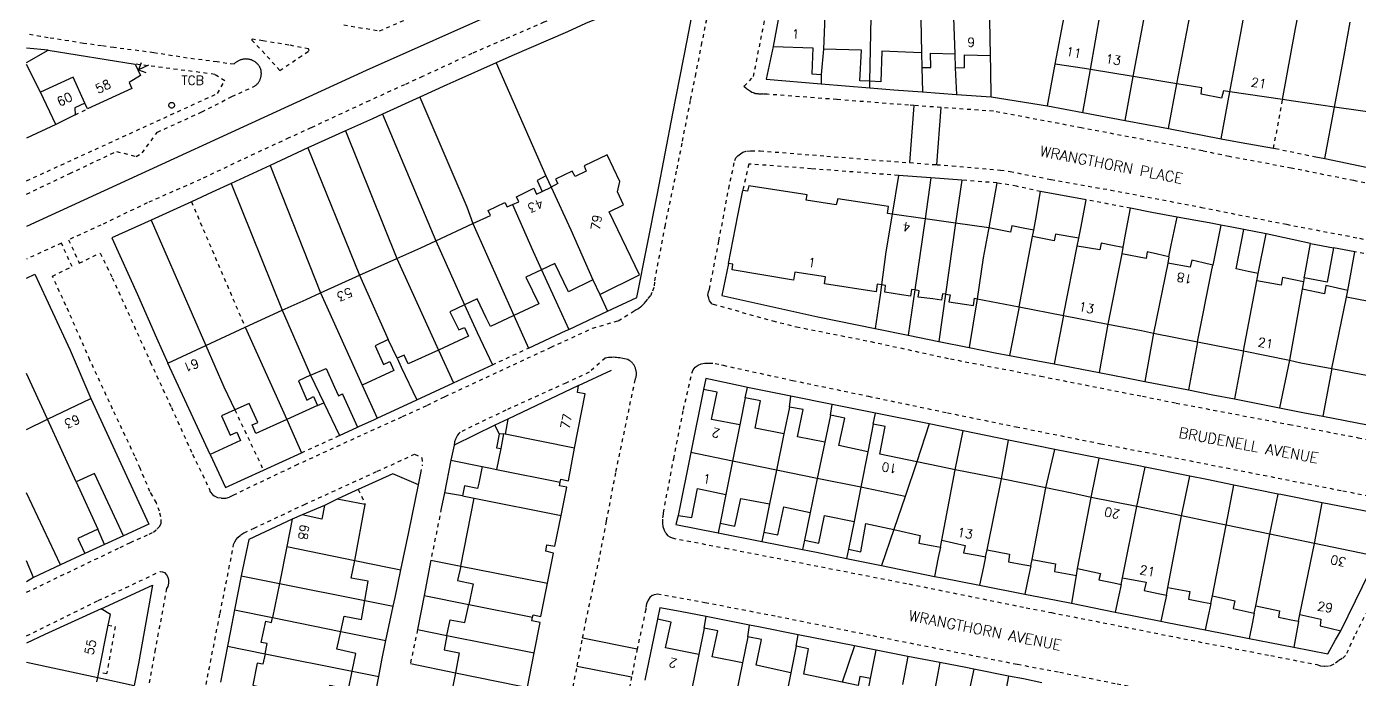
# Model space of a CAD drawing. Extents: x 428500 to 429165, y 435000 to 435500.
# Drawn here: x 428500 to 428676.7, y 435152.4 to 435239 of the extents above; entities that cross this region are included whole.
import ezdxf

# ---------------------------------------------------------------- set-up
doc = ezdxf.new("R2010")
doc.units = 0
doc.linetypes.add('DASHEDLINE', pattern=[1, 0.5, -0.5])
doc.layers.get('0').update_dxf_attribs({"color": 222})
for name, color, linetype in [('os_Block', 7, 'Continuous'), ('OS_LINE - Boundary', 8, 'Continuous'), ('OS_LINE - Building Division', 8, 'Continuous'), ('OS_LINE - Building Outline', 7, 'Continuous'), ('OS_LINE - Builiding Overhead', 7, 'DASHEDLINE'), ('OS_LINE - Default', 8, 'Continuous'), ('OS_LINE - Edge', 8, 'DASHEDLINE'), ('OS_LINE - Property Closing', 8, 'DASHEDLINE'), ('OS_LINE - Road Or Track', 8, 'DASHEDLINE'), ('OS_LINE - Traffic Calming', 8, 'Continuous'), ('OS_PT - Structure', 8, 'Continuous'), ('OS_SYMB - Benchmark', 8, 'Continuous'), ('OS_TEXT - Building or Structure', 4, 'Continuous'), ('OS_TEXT - Road', 4, 'Continuous')]:
    doc.layers.add(name, color=color, linetype=linetype)
doc.styles.add('AutoTextStyle-2', font='')
doc.styles.get('AutoTextStyle-2').set_extended_font_data('romans-shx')

# ---------------------------------------------------------------- blocks, each defined once
blk = doc.blocks.new('benchMarkSymbol_#000000')
for points in [[(0.707, 0.707), (0, 0), (0.707, -0.707)], [(1.42, 0), (0, 0)]]:
    blk.add_lwpolyline(points)
blk = doc.blocks.new('structurePointSymbol_#000000')
blk.add_lwpolyline([(0.375, 0), (0.368, -0.073), (0.346, -0.144), (0.312, -0.208), (0.265, -0.265), (0.208, -0.312), (0.144, -0.346), (0.073, -0.368), (0, -0.375), (-0.073, -0.368), (-0.144, -0.346), (-0.208, -0.312), (-0.265, -0.265), (-0.312, -0.208), (-0.346, -0.144), (-0.368, -0.073), (-0.375, 0), (-0.368, 0.073), (-0.346, 0.144), (-0.312, 0.208), (-0.265, 0.265), (-0.208, 0.312), (-0.144, 0.346), (-0.073, 0.368), (0, 0.375), (0.073, 0.368), (0.144, 0.346), (0.208, 0.312), (0.265, 0.265), (0.312, 0.208), (0.346, 0.144), (0.368, 0.073), (0.375, 0)])
blk = doc.blocks.new('se2835se')
at = {"layer": 'OS_LINE - Boundary'}
blk.add_lwpolyline([(428817.05, 435500), (428817.06, 435493.41), (428792.31, 435490.97), (428654.48, 435476.8), (428594.89, 435469.94), (428593.69, 435465.3), (428587.41, 435418.15), (428586.37, 435418.21), (428584.49, 435418.44), (428583.82, 435414.75), (428579.81, 435388.66), (428579.8, 435388.24), (428566.92, 435304.02), (428570.7, 435303.27), (428567.3, 435276.35), (428564.73, 435258.18), (428563.08, 435241.26), (428545.04, 435233.22), (428500, 435212.52)], dxfattribs=at)
at = {"layer": 'OS_LINE - Building Division'}
for points in [[(428622.75, 435244.6), (428622.9, 435240.2), (428623.08, 435235.4)], [(428627.82, 435235.2), (428627.65, 435244.55)], [(428636.41, 435234.05), (428637.6, 435240.3), (428638.42, 435244.8)], [(428641.06, 435233.33), (428642.4, 435240.95), (428642.95, 435244.16)], [(428646.75, 435232.39), (428648.3, 435240.65), (428648.79, 435243.34)], [(428652.54, 435231.44), (428654.3, 435240.65), (428654.66, 435242.51)], [(428659.56, 435230.37), (428661.05, 435238.4), (428661.64, 435241.54)], [(428666.54, 435229.36), (428668.25, 435238.75), (428668.6, 435240.57)], [(428605.85, 435240.45), (428605.65, 435236.05)], [(428611.82, 435231.78), (428611.99, 435240.23)], [(428618.57, 435240), (428618.66, 435235.55)], [(428673.42, 435228.36), (428674.7, 435235.2), (428675.53, 435239.6)], [(428501.85, 435230.33), (428500, 435234.01)], [(428507.7, 435228.87), (428506.15, 435232.3), (428501.85, 435230.33)], [(428503.88, 435226.04), (428501.85, 435230.33)], [(428569.54, 435217.75), (428572.15, 435212.05), (428575.09, 435205.43)], [(428564.41, 435215.42), (428567.15, 435209.2), (428568.27, 435206.77)], [(428614.76, 435214.16), (428613.95, 435209.15), (428613.38, 435204.77)], [(428559.17, 435212.9), (428564.61, 435200.69)], [(428619.13, 435213.54), (428617.78, 435204.09)], [(428623.19, 435212.95), (428621.85, 435203.54)], [(428627.58, 435212.33), (428627.5, 435211.9), (428626.85, 435208.35), (428626.05, 435202.92)], [(428554.26, 435210.63), (428558.08, 435202.12)], [(428631.6, 435201.85), (428633.4, 435211.19)], [(428637.5, 435200.7), (428639.32, 435209.9)], [(428645.21, 435208.89), (428643.38, 435199.54)], [(428549.11, 435208.28), (428554.61, 435196.13)], [(428651.31, 435207.65), (428649.43, 435198.38)], [(428655.28, 435197.2), (428657.138, 435206.56), (428657.304, 435207.396)], [(428544.15, 435206.05), (428547.96, 435197.53)], [(428661.35, 435196.03), (428663.13, 435205.31)], [(428538.95, 435203.71), (428544.49, 435191.46)], [(428669.16, 435204.2), (428667.48, 435194.8)], [(428673.09, 435193.66), (428675.02, 435203.15)], [(428533.9, 435201.4), (428537.66, 435192.78)], [(428528.98, 435199.14), (428534.5, 435186.91)], [(428523.76, 435196.73), (428526.15, 435191.25), (428527.6, 435188.19)], [(428506.56, 435178.63), (428502.78, 435186.94)], [(428594.57, 435186.2), (428593.61, 435181.4)], [(428572.67, 435183.1), (428563.46, 435184.96)], [(428600.42, 435185), (428599.44, 435180.21)], [(428593.61, 435181.4), (428588.07, 435182.54)], [(428605.85, 435183.89), (428604.85, 435179.1)], [(428611.53, 435182.64), (428610.61, 435177.92)], [(428593.61, 435181.4), (428592.71, 435176.95)], [(428599.44, 435180.21), (428593.61, 435181.4)], [(428618.03, 435181.31), (428616.5, 435176.71)], [(428562.3, 435180.3), (428570.77, 435178.62)], [(428599.44, 435180.21), (428598.52, 435175.71)], [(428604.85, 435179.1), (428599.44, 435180.21)], [(428604.85, 435179.1), (428603.92, 435174.6)], [(428610.61, 435177.92), (428604.85, 435179.1)], [(428621.34, 435170.89), (428623.15, 435180.25)], [(428627.36, 435169.62), (428629.28, 435179.03)], [(428504.48, 435167.63), (428500, 435177.2)], [(428610.61, 435177.92), (428609.72, 435173.4)], [(428616.5, 435176.71), (428610.61, 435177.92)], [(428633.33, 435168.35), (428635.15, 435177.85)], [(428559.35, 435176.5), (428570.89, 435174.2)], [(428616.5, 435176.71), (428614.99, 435172.31)], [(428639.37, 435167.15), (428641.15, 435176.58)], [(428645.31, 435165.91), (428647.2, 435175.36)], [(428651.33, 435164.64), (428653.16, 435174.13)], [(428657.24, 435163.51), (428659.07, 435172.9)], [(428662.98, 435162.19), (428664.87, 435171.7)], [(428534.48, 435170.06), (428543.5, 435168.23)], [(428668.85, 435161.05), (428670.8, 435170.47)], [(428557.56, 435167.47), (428569.06, 435165.2)], [(428533.52, 435165.18), (428544.85, 435162.9)], [(428558.62, 435162.37), (428567.09, 435160.68)], [(428532.62, 435160.64), (428541.66, 435158.81)], [(428555.73, 435158.26), (428567.3, 435155.95)], [(428531.61, 435155.85), (428543.17, 435153.52)], [(428589.14, 435155.73), (428588.22, 435151.18)], [(428500, 435154.75), (428509.44, 435152.69)], [(428594.93, 435154.62), (428593.99, 435150.09)], [(428556.86, 435153.31), (428565.35, 435151.61)], [(428601.34, 435153.33), (428600.45, 435148.88)]]:
    blk.add_lwpolyline(points, dxfattribs=at)
at = {"layer": 'OS_LINE - Building Outline'}
for points in [[(428599.8, 435240.66), (428599, 435236.4)], [(428500, 435234.25), (428502.85, 435235.9)], [(428502.85, 435235.9), (428514.4, 435234.05)], [(428599, 435236.4), (428604.25, 435236.2), (428604.1, 435232.75), (428605.38, 435232.68)], [(428605.65, 435236.05), (428605.38, 435232.68)], [(428611.82, 435231.78), (428610.5, 435231.85), (428610.7, 435235.9), (428605.65, 435236.05)], [(428618.66, 435235.55), (428613.4, 435235.75), (428613.25, 435231.7), (428611.82, 435231.78)], [(428618.66, 435235.55), (428618.7, 435233.6)], [(428618.7, 435233.6), (428619.9, 435233.6), (428619.85, 435235.5), (428623.08, 435235.4)], [(428623.08, 435235.4), (428623.15, 435233.55)], [(428623.15, 435233.55), (428624.35, 435233.6), (428624.35, 435235.3), (428627.82, 435235.2)], [(428627.9, 435229.7), (428627.85, 435233.3), (428627.82, 435235.2)], [(428514.4, 435234.05), (428515.1, 435232.55), (428513.6, 435231.6), (428513.95, 435230.8), (428508.05, 435228.1)], [(428635.36, 435228.53), (428635.86, 435231.16), (428636.41, 435234.05)], [(428641.06, 435233.33), (428640.3, 435233.45), (428636.41, 435234.05)], [(428646.75, 435232.39), (428641.06, 435233.33)], [(428652.54, 435231.44), (428646.75, 435232.39)], [(428659.56, 435230.37), (428658.7, 435230.5), (428658.45, 435229.55), (428655.75, 435230.05), (428655.85, 435230.9), (428652.54, 435231.44)], [(428666.54, 435229.36), (428659.56, 435230.37)], [(428507.7, 435228.87), (428506.4, 435228.25), (428506.45, 435227.3)], [(428508.05, 435228.1), (428507.7, 435228.87)], [(428627.9, 435229.7), (428635.36, 435228.53)], [(428673.42, 435228.36), (428668, 435229.15), (428666.54, 435229.36)], [(428680, 435227.39), (428673.42, 435228.36)], [(428506.45, 435227.3), (428503.88, 435226.04)], [(428503.88, 435226.04), (428500, 435224.22)], [(428575.996, 435203.501), (428581.287, 435206.082), (428577.25, 435214.45), (428579.15, 435215.4), (428578.35, 435217.1), (428578.65, 435218.5), (428576.99, 435222.02), (428573.95, 435220.55), (428574.2, 435219.85), (428572.75, 435219.15), (428572.35, 435219.85), (428570.15, 435218.8), (428570.45, 435218.2), (428569.54, 435217.75)], [(428564.41, 435215.42), (428565.25, 435215.8), (428564.95, 435216.45), (428567.25, 435217.6), (428567.6, 435216.8), (428568.34, 435217.16)], [(428568.34, 435217.16), (428569.54, 435217.75)], [(428614.76, 435214.16), (428614.15, 435214.25), (428614.3, 435215.15), (428607.55, 435216.2), (428607.35, 435215.4), (428603.39, 435215.99), (428603.5, 435216.7), (428595.75, 435217.9), (428595.6, 435217.2), (428594.97, 435217.28)], [(428593.05, 435207.6), (428594.31, 435213.95), (428594.97, 435217.28)], [(428559.17, 435212.9), (428561.51, 435213.98), (428561.2, 435214.65), (428563.4, 435215.7), (428563.7, 435215.1), (428564.41, 435215.42)], [(428619.13, 435213.54), (428614.76, 435214.16)], [(428554.26, 435210.63), (428559.17, 435212.9)], [(428623.19, 435212.95), (428619.13, 435213.54)], [(428627.58, 435212.33), (428623.19, 435212.95)], [(428633.561, 435212.018), (428632.15, 435212.3), (428630.65, 435212.6), (428630.45, 435211.75), (428627.58, 435212.33)], [(428658.364, 435212.702), (428658.362, 435212.695), (428657.304, 435207.396)], [(428661.424, 435212.092), (428659.804, 435212.415), (428658.364, 435212.702)], [(428549.11, 435208.28), (428552.25, 435209.7), (428554.26, 435210.63)], [(428633.4, 435211.19), (428633.561, 435212.018)], [(428639.534, 435210.971), (428638.2, 435211.2), (428636.45, 435211.5), (428636.25, 435210.6), (428633.4, 435211.19)], [(428639.32, 435209.9), (428639.534, 435210.971)], [(428663.314, 435206.263), (428662, 435206.55), (428660.4, 435206.9), (428661.424, 435212.092)], [(428645.377, 435209.725), (428644, 435210), (428642.5, 435210.3), (428642.3, 435209.4), (428639.32, 435209.9)], [(428645.377, 435209.725), (428645.21, 435208.89)], [(428651.484, 435208.509), (428649.95, 435208.85), (428648.6, 435209.15), (428648.45, 435208.25), (428645.21, 435208.89)], [(428669.43, 435205.7), (428669.502, 435206.1), (428670.25, 435210.25)], [(428673.3, 435209.7), (428672.45, 435205.15), (428669.43, 435205.7)], [(428670.25, 435210.25), (428673.3, 435209.7)], [(428544.15, 435206.05), (428549.11, 435208.28)], [(428575.09, 435205.43), (428571.86, 435203.83), (428570.05, 435207.6), (428568.27, 435206.77)], [(428613.38, 435204.77), (428612.8, 435204.85), (428612.65, 435203.85), (428605.8, 435204.9), (428605.95, 435205.85), (428601.87, 435206.46), (428601.7, 435205.4), (428593.55, 435206.75), (428593.65, 435207.5), (428593.05, 435207.6)], [(428651.484, 435208.509), (428651.31, 435207.65)], [(428657.304, 435207.396), (428656, 435207.7), (428654.5, 435208.05), (428654.3, 435207.1), (428651.31, 435207.65)], [(428538.95, 435203.71), (428544.15, 435206.05)], [(428568.27, 435206.77), (428566.2, 435205.8), (428567.9, 435202.25), (428564.61, 435200.69)], [(428575.09, 435205.43), (428575.996, 435203.501)], [(428663.13, 435205.31), (428663.314, 435206.263)], [(428669.339, 435205.192), (428668.05, 435205.45), (428666.55, 435205.75), (428666.35, 435204.75), (428663.13, 435205.31)], [(428669.339, 435205.192), (428669.16, 435204.2)], [(428533.9, 435201.4), (428537.05, 435202.85), (428538.95, 435203.71)], [(428617.78, 435204.09), (428617.35, 435204.15), (428617.215, 435203.257), (428616, 435203.45), (428613.8, 435203.8), (428613.9, 435204.7), (428613.38, 435204.77)], [(428621.85, 435203.54), (428621.45, 435203.6), (428621.325, 435202.75), (428620.15, 435202.9), (428618.2, 435203.15), (428618.35, 435204), (428617.78, 435204.09)], [(428621.85, 435203.54), (428622.45, 435203.45), (428622.3, 435202.5), (428624.35, 435202.2), (428625.566, 435202.022), (428625.71, 435202.99), (428626.05, 435202.92)], [(428675.204, 435204.044), (428673.85, 435204.35), (428672.3, 435204.7), (428672.1, 435203.6), (428669.16, 435204.2)], [(428675.02, 435203.15), (428675.204, 435204.044)], [(428681.23, 435202.897), (428679.8, 435203.2), (428678.15, 435203.55), (428678, 435202.55), (428675.02, 435203.15)], [(428558.08, 435202.12), (428556.1, 435201.2), (428557.3, 435198.8), (428558.05, 435199.1), (428558.6, 435197.95), (428554.61, 435196.13)], [(428564.61, 435200.69), (428561.511, 435199.232), (428560.95, 435200.4), (428559.75, 435202.9), (428558.08, 435202.12)], [(428626.05, 435202.92), (428631.6, 435201.85)], [(428631.6, 435201.85), (428637.5, 435200.7)], [(428528.98, 435199.14), (428533.9, 435201.4)], [(428637.5, 435200.7), (428643.38, 435199.54)], [(428523.76, 435196.73), (428528.98, 435199.14)], [(428643.38, 435199.54), (428647.85, 435198.7), (428649.43, 435198.38)], [(428649.43, 435198.38), (428655.28, 435197.2)], [(428518.7, 435194.4), (428523.76, 435196.73)], [(428547.96, 435197.53), (428546.2, 435196.7), (428547.3, 435194.2), (428548.15, 435194.6), (428548.7, 435193.4), (428544.49, 435191.46)], [(428549.132, 435195.031), (428547.96, 435197.53)], [(428655.28, 435197.2), (428661.35, 435196.03)], [(428554.61, 435196.13), (428550.6, 435194.3), (428550.05, 435195.45), (428549.132, 435195.031)], [(428661.35, 435196.03), (428667.48, 435194.8)], [(428667.48, 435194.8), (428668.95, 435194.45), (428673.09, 435193.66)], [(428524.33, 435182.28), (428518.7, 435194.4)], [(428537.66, 435192.78), (428536.05, 435192.05), (428537.15, 435189.5), (428538.05, 435189.95), (428538.55, 435188.75)], [(428537.66, 435192.78), (428539.7, 435193.7), (428540.832, 435191.191), (428541.346, 435190.051), (428541.894, 435190.298), (428541.905, 435190.273), (428543.875, 435185.906)], [(428673.09, 435193.66), (428679.25, 435192.49)], [(428544.49, 435191.46), (428546.5, 435187.09)], [(428573.2, 435191.42), (428563.8, 435186.95)], [(428572.67, 435183.1), (428574.05, 435190.3), (428573.05, 435190.5), (428573.2, 435191.42)], [(428502.78, 435186.94), (428508.5, 435189.7)], [(428508.5, 435189.7), (428516.2, 435173.05), (428512.85, 435171.5)], [(428589.756, 435190.899), (428588.07, 435182.54)], [(428594.57, 435186.2), (428590.8, 435186.9), (428591.55, 435190.55), (428589.756, 435190.899)], [(428595.3, 435189.8), (428594.57, 435186.2)], [(428600.42, 435185), (428596.6, 435185.75), (428597.3, 435189.4), (428595.3, 435189.8)], [(428527.6, 435188.19), (428525.85, 435187.4), (428527, 435184.85), (428527.85, 435185.25), (428528.35, 435184.15), (428524.33, 435182.28)], [(428534.5, 435186.91), (428530.4, 435185.05), (428529.9, 435186.2), (428530.65, 435186.5), (428529.5, 435189.05), (428527.6, 435188.19)], [(428538.55, 435188.75), (428534.5, 435186.91)], [(428601.15, 435188.55), (428600.42, 435185)], [(428605.85, 435183.89), (428602.2, 435184.6), (428602.95, 435188.25), (428601.15, 435188.55)], [(428606.6, 435187.5), (428605.85, 435183.89)], [(428611.53, 435182.64), (428607.7, 435183.45), (428608.5, 435187.1), (428606.6, 435187.5)], [(428500, 435185.6), (428502.78, 435186.94)], [(428543.875, 435185.906), (428544.139, 435186.025), (428546.056, 435186.89), (428546.5, 435187.09)], [(428563.8, 435186.95), (428563.46, 435184.96)], [(428612.25, 435186.3), (428611.53, 435182.64)], [(428618.03, 435181.31), (428613.15, 435182.3), (428613.85, 435186), (428612.25, 435186.3)], [(428563.25, 435185), (428562.86, 435183.07)], [(428563.46, 435184.96), (428563.25, 435185)], [(428562.86, 435183.07), (428562.3, 435180.3)], [(428570.77, 435178.62), (428570.85, 435179), (428571.85, 435178.8), (428572.67, 435183.1)], [(428588.07, 435182.54), (428586.4, 435174.2)], [(428560.426, 435180.671), (428559.95, 435178.45), (428559.8, 435177.75), (428558.05, 435178.1), (428557.8, 435176.8)], [(428560.426, 435180.671), (428561.49, 435180.46), (428562.3, 435180.3)], [(428623.15, 435180.25), (428621.05, 435180.7), (428618.03, 435181.31)], [(428512.85, 435171.5), (428509, 435179.75), (428506.56, 435178.63)], [(428506.56, 435178.63), (428509.417, 435172.35)], [(428570.89, 435174.2), (428571.65, 435177.95), (428570.65, 435178.1), (428570.77, 435178.62)], [(428629.28, 435179.03), (428623.15, 435180.25)], [(428635.15, 435177.85), (428629.28, 435179.03)], [(428543.96, 435177.63), (428543.66, 435177.49), (428541.16, 435176.36)], [(428586.4, 435174.2), (428588.2, 435173.9), (428588.95, 435177.75), (428592.71, 435176.95)], [(428592.71, 435176.95), (428591.95, 435173.15)], [(428641.15, 435176.58), (428638.6, 435177.15), (428635.15, 435177.85)], [(428539.49, 435175.52), (428539.15, 435173.7), (428536.55, 435174.27)], [(428541.16, 435176.36), (428539.49, 435175.52)], [(428544.9, 435175.65), (428541.16, 435176.36)], [(428543.5, 435168.23), (428544.9, 435175.65)], [(428557.56, 435167.47), (428559.35, 435176.5)], [(428557.8, 435176.8), (428559.35, 435176.5)], [(428591.95, 435173.15), (428593.9, 435172.75), (428594.7, 435176.45), (428598.52, 435175.71)], [(428598.52, 435175.71), (428597.75, 435171.95)], [(428597.75, 435171.95), (428599.6, 435171.6), (428600.4, 435175.35), (428603.92, 435174.6)], [(428647.2, 435175.36), (428641.15, 435176.58)], [(428653.16, 435174.13), (428647.2, 435175.36)], [(428535.2, 435173.7), (428534.48, 435170.06)], [(428536.55, 435174.27), (428535.2, 435173.7)], [(428569.06, 435165.2), (428569.85, 435169.2), (428568.85, 435169.45), (428569, 435170.3), (428570.05, 435170.1), (428570.89, 435174.2)], [(428603.92, 435174.6), (428603.15, 435170.9)], [(428603.15, 435170.9), (428605.05, 435170.5), (428605.8, 435174.2), (428609.72, 435173.4)], [(428609.72, 435173.4), (428609, 435169.72)], [(428659.07, 435172.9), (428656.9, 435173.35), (428653.16, 435174.13)], [(428509.417, 435172.35), (428506.785, 435171.137), (428507.7, 435169.15)], [(428609, 435169.72), (428610.6, 435169.35), (428611.3, 435173.1), (428614.99, 435172.31)], [(428614.99, 435172.31), (428618.5, 435171.55), (428618.3, 435170.5), (428620.2, 435170.15), (428621.164, 435169.972)], [(428664.87, 435171.7), (428659.07, 435172.9)], [(428670.8, 435170.47), (428664.87, 435171.7)], [(428534.48, 435170.06), (428533.52, 435165.18)], [(428621.164, 435169.972), (428621.34, 435170.89)], [(428621.34, 435170.89), (428624.45, 435170.2), (428624.25, 435169.25), (428626.05, 435168.9), (428627.17, 435168.682)], [(428679.1, 435168.75), (428670.8, 435170.47)], [(428500.92, 435165.95), (428500, 435168.15)], [(428507.7, 435169.15), (428504.48, 435167.63)], [(428544.85, 435162.9), (428545.3, 435165.45), (428543.05, 435165.85), (428543.5, 435168.23)], [(428627.17, 435168.682), (428627.36, 435169.62)], [(428627.36, 435169.62), (428630.35, 435169.05), (428630.2, 435168.05), (428632.1, 435167.7), (428633.168, 435167.503)], [(428633.168, 435167.503), (428633.33, 435168.35)], [(428633.33, 435168.35), (428636.45, 435167.75), (428636.3, 435166.75), (428638.25, 435166.4), (428639.198, 435166.23)], [(428674.263, 435158.899), (428679.1, 435168.75)], [(428504.48, 435167.63), (428500.92, 435165.95)], [(428557.56, 435167.47), (428557.15, 435165.55), (428559.2, 435165.1), (428558.62, 435162.37)], [(428639.198, 435166.23), (428639.37, 435167.15)], [(428639.37, 435167.15), (428642.4, 435166.5), (428642.2, 435165.65), (428644.15, 435165.25), (428645.138, 435165.047)], [(428533.52, 435165.18), (428532.62, 435160.64)], [(428567.09, 435160.68), (428567.15, 435161), (428568.2, 435160.8), (428569.06, 435165.2)], [(428645.138, 435165.047), (428645.31, 435165.91)], [(428645.31, 435165.91), (428648.45, 435165.35), (428648.2, 435164.25), (428650.05, 435163.85), (428651.133, 435163.616)], [(428651.133, 435163.616), (428651.33, 435164.64)], [(428651.33, 435164.64), (428654.25, 435164.1), (428654.05, 435163.1), (428656.05, 435162.7), (428657.044, 435162.501)], [(428541.66, 435158.81), (428542.1, 435160.85), (428544.4, 435160.4), (428544.85, 435162.9)], [(428657.044, 435162.501), (428657.24, 435163.51)], [(428657.24, 435163.51), (428660.2, 435162.85), (428660, 435161.85), (428661.6, 435161.5), (428662.789, 435161.24)], [(428509.9, 435161.8), (428502.4, 435158.4), (428500, 435157.25)], [(428510.82, 435159.65), (428511.1, 435161.05), (428509.9, 435161.8)], [(428555.73, 435158.26), (428556.15, 435160.35), (428558.11, 435159.97), (428558.62, 435162.37)], [(428662.789, 435161.24), (428662.98, 435162.19)], [(428662.98, 435162.19), (428666.15, 435161.55), (428666, 435160.7), (428667.7, 435160.35), (428668.666, 435160.151)], [(428668.666, 435160.151), (428668.668, 435160.163), (428668.85, 435161.05)], [(428668.85, 435161.05), (428671.6, 435160.45), (428671.55, 435159.55), (428672.8, 435159.25), (428674.263, 435158.899)], [(428509.58, 435153.39), (428510.82, 435159.65)], [(428531.61, 435155.85), (428531.9, 435157.2), (428531.1, 435157.35), (428531.7, 435160.15), (428532.49, 435160), (428532.62, 435160.64)], [(428567.3, 435155.95), (428568.1, 435160), (428567, 435160.2), (428567.09, 435160.68)], [(428583.65, 435160.45), (428581.98, 435152.35)], [(428589.14, 435155.73), (428584.7, 435156.65), (428585.45, 435160.05), (428583.65, 435160.45)], [(428589.85, 435159.25), (428589.14, 435155.73)], [(428594.93, 435154.62), (428590.9, 435155.45), (428591.65, 435158.9), (428589.85, 435159.25)], [(428543.17, 435153.52), (428543.65, 435155.9), (428541.15, 435156.45), (428541.66, 435158.81)], [(428555.73, 435158.26), (428555.35, 435156.35), (428557.35, 435155.95), (428556.86, 435153.31)], [(428595.65, 435158.1), (428594.93, 435154.62)], [(428601.34, 435153.33), (428596.75, 435154.35), (428597.45, 435157.75), (428595.65, 435158.1)], [(428531.61, 435155.85), (428531.3, 435154.45), (428530.55, 435154.6), (428530, 435151.7), (428530.75, 435151.5), (428530.65, 435151.08)], [(428565.35, 435151.61), (428566.4, 435151.4), (428567.3, 435155.95)], [(428602.05, 435156.85), (428601.34, 435153.33)], [(428608.16, 435152.09), (428603.05, 435153.15), (428603.7, 435156.5), (428602.05, 435156.85)], [(428509.32, 435152.11), (428509.44, 435152.69)], [(428509.44, 435152.69), (428509.58, 435153.39)], [(428539.68, 435149.3), (428540.2, 435151.7), (428542.7, 435151.15), (428543.17, 435153.52)], [(428556.86, 435153.31), (428556.4, 435150.9), (428554.35, 435151.25), (428553.6, 435147.3), (428555.65, 435146.9), (428555.11, 435144.11)], [(428611.9, 435152.55), (428610.5, 435152.85), (428610.25, 435151.65), (428608.16, 435152.09)], [(428611.68, 435151.35), (428611.9, 435152.55)]]:
    blk.add_lwpolyline(points, dxfattribs=at)
at = {"layer": 'OS_LINE - Builiding Overhead'}
for points in [[(428506.45, 435227.3), (428508.05, 435228.1)], [(428543.96, 435177.63), (428544.9, 435175.65)], [(428510.82, 435159.65), (428511.75, 435159.45), (428510.6, 435153.2), (428509.58, 435153.39)]]:
    blk.add_lwpolyline(points, dxfattribs=at)
at = {"layer": 'OS_LINE - Default'}
for points in [[(428577.04, 435201.28), (428580.9, 435203.1), (428583.65, 435216.9), (428585.7, 435227.5), (428587.6, 435237.2), (428589.15, 435245.3), (428579.55, 435241.65), (428574.1, 435239.45), (428571.7, 435238.35), (428564.35, 435235.15), (428562.28, 435234.23)], [(428502.85, 435235.9), (428500, 435236.15)], [(428599, 435236.4), (428598.05, 435232.05), (428605.35, 435231.45)], [(428562.28, 435234.23), (428556.92, 435231.85), (428555.7, 435231.3), (428552.16, 435229.68)], [(428562.28, 435234.23), (428568.85, 435219.25)], [(428618.7, 435233.6), (428618.8, 435230.37)], [(428623.15, 435233.55), (428623.3, 435230.04)], [(428605.38, 435232.68), (428605.35, 435231.45)], [(428611.8, 435230.91), (428611.82, 435231.78)], [(428640.06, 435227.65), (428641.06, 435233.33)], [(428645.67, 435226.59), (428646.75, 435232.39)], [(428605.35, 435231.45), (428611.8, 435230.91)], [(428611.8, 435230.91), (428615, 435230.65), (428618.8, 435230.37)], [(428618.8, 435230.37), (428623.3, 435230.04)], [(428623.3, 435230.04), (428627.9, 435229.7)], [(428651.41, 435225.49), (428652.54, 435231.44)], [(428658.41, 435224.15), (428659.56, 435230.37)], [(428552.16, 435229.68), (428547.21, 435227.42)], [(428552.16, 435229.68), (428558.35, 435215.1), (428559.17, 435212.9)], [(428635.36, 435228.53), (428640.06, 435227.65)], [(428672.14, 435221.51), (428673.42, 435228.36)], [(428547.21, 435227.42), (428545.85, 435226.8), (428542.3, 435225.2)], [(428547.21, 435227.42), (428554.26, 435210.63)], [(428640.06, 435227.65), (428645.67, 435226.59)], [(428645.67, 435226.59), (428651.41, 435225.49)], [(428542.3, 435225.2), (428537.3, 435222.95)], [(428542.3, 435225.2), (428549.11, 435208.28)], [(428651.41, 435225.49), (428658.41, 435224.15)], [(428537.3, 435222.95), (428532.3, 435220.6)], [(428537.3, 435222.95), (428544.15, 435206.05)], [(428658.41, 435224.15), (428661.05, 435223.65), (428665.36, 435222.89)], [(428670.949, 435221.754), (428672.14, 435221.51)], [(428672.14, 435221.51), (428678.7, 435220.17)], [(428532.3, 435220.6), (428527.1, 435218.2)], [(428532.3, 435220.6), (428538.95, 435203.71)], [(428568.85, 435219.25), (428567.7, 435218.6), (428568.34, 435217.16)], [(428568.85, 435219.25), (428569.54, 435217.75)], [(428615.6, 435219.28), (428614.76, 435214.16)], [(428619.9, 435218.96), (428615.6, 435219.28)], [(428527.1, 435218.2), (428524.6, 435217.05), (428521.85, 435215.79)], [(428527.1, 435218.2), (428533.9, 435201.4)], [(428619.9, 435218.96), (428619.13, 435213.54)], [(428624, 435218.65), (428619.9, 435218.96)], [(428624, 435218.65), (428623.19, 435212.95)], [(428628.65, 435218.3), (428627.58, 435212.33)], [(428521.85, 435215.79), (428517.5, 435213.8), (428516.52, 435213.36)], [(428633.561, 435212.018), (428633.819, 435213.505), (428634.45, 435217.15)], [(428640.5, 435216.04), (428634.45, 435217.15)], [(428639.534, 435210.971), (428639.788, 435212.303), (428640.5, 435216.04)], [(428645.377, 435209.725), (428645.429, 435209.99), (428645.672, 435211.23), (428646.4, 435214.95)], [(428652.55, 435213.75), (428649.2, 435214.35), (428646.4, 435214.95)], [(428516.52, 435213.36), (428511.3, 435211), (428514.7, 435203.5), (428517.2, 435197.75), (428518.7, 435194.4)], [(428516.52, 435213.36), (428523.76, 435196.73)], [(428651.484, 435208.509), (428651.57, 435208.93), (428651.792, 435210.02), (428652.55, 435213.75)], [(428658.364, 435212.702), (428656.8, 435213), (428655.05, 435213.3), (428652.55, 435213.75)], [(428664.36, 435211.52), (428661.424, 435212.092)], [(428663.314, 435206.263), (428664.36, 435211.52)], [(428670.25, 435210.25), (428664.36, 435211.52)], [(428676.14, 435209.16), (428673.3, 435209.7)], [(428675.204, 435204.044), (428675.38, 435205.004), (428676.14, 435209.16)], [(428593.05, 435207.6), (428592.2, 435203.35), (428604.9, 435200.55), (428612.54, 435199)], [(428500, 435205.65), (428501.1, 435206.2), (428505.75, 435196.1), (428508.5, 435189.7)], [(428568.27, 435206.77), (428570.45, 435202.05), (428571.89, 435198.86)], [(428669.43, 435205.7), (428669.339, 435205.192)], [(428575.996, 435203.501), (428577.04, 435201.28)], [(428613.38, 435204.77), (428613.2, 435203.4), (428612.54, 435199)], [(428617.78, 435204.09), (428616.9, 435198.11)], [(428621.85, 435203.54), (428620.95, 435197.28)], [(428558.08, 435202.12), (428559.73, 435198.44), (428561.77, 435194.17)], [(428626.05, 435202.92), (428624.99, 435196.46)], [(428631.6, 435201.85), (428630.35, 435195.4)], [(428564.61, 435200.69), (428566.56, 435196.39)], [(428571.89, 435198.86), (428577.04, 435201.28)], [(428637.5, 435200.7), (428636.25, 435194.29)], [(428566.56, 435196.39), (428571.55, 435198.7), (428571.89, 435198.86)], [(428612.54, 435199), (428616.9, 435198.11)], [(428616.9, 435198.11), (428620.95, 435197.28)], [(428643.38, 435199.54), (428642.21, 435193.15)], [(428649.43, 435198.38), (428648.29, 435191.97)], [(428620.95, 435197.28), (428624.99, 435196.46)], [(428624.99, 435196.46), (428628.45, 435195.75), (428630.35, 435195.4)], [(428655.28, 435197.2), (428654.07, 435190.84)], [(428549.132, 435195.031), (428549.68, 435193.86), (428551.72, 435189.51)], [(428554.61, 435196.13), (428556.61, 435191.78)], [(428630.35, 435195.4), (428634.1, 435194.7), (428636.25, 435194.29)], [(428661.35, 435196.03), (428660.16, 435189.64)], [(428667.48, 435194.8), (428666.14, 435188.46)], [(428502.78, 435186.94), (428500, 435193)], [(428537.66, 435192.78), (428539.41, 435189.14)], [(428556.61, 435191.78), (428561.77, 435194.17)], [(428573.2, 435191.42), (428577.55, 435193.45)], [(428636.25, 435194.29), (428642.21, 435193.15)], [(428642.21, 435193.15), (428645.85, 435192.45), (428648.29, 435191.97)], [(428673.09, 435193.66), (428671.9, 435187.34)], [(428551.72, 435189.51), (428556.61, 435191.78)], [(428595.57, 435191.18), (428595, 435191.3), (428590.05, 435192.35), (428589.756, 435190.899)], [(428595.3, 435189.8), (428595.57, 435191.18)], [(428601.35, 435190), (428595.57, 435191.18)], [(428648.29, 435191.97), (428654.07, 435190.84)], [(428546.5, 435187.09), (428551.72, 435189.51)], [(428601.15, 435188.55), (428601.35, 435190)], [(428606.8, 435188.89), (428601.35, 435190)], [(428654.07, 435190.84), (428657.3, 435190.2), (428660.16, 435189.64)], [(428660.16, 435189.64), (428666.14, 435188.46)], [(428538.55, 435188.75), (428539.41, 435189.14)], [(428539.41, 435189.14), (428541.5, 435184.8)], [(428606.6, 435187.5), (428606.8, 435188.89)], [(428612.55, 435187.76), (428607.25, 435188.8), (428606.8, 435188.89)], [(428612.25, 435186.3), (428612.55, 435187.76)], [(428619.7, 435186.35), (428612.55, 435187.76)], [(428666.14, 435188.46), (428669.25, 435187.85), (428671.9, 435187.34)], [(428534.5, 435186.91), (428536.45, 435182.5)], [(428541.5, 435184.8), (428543.875, 435185.906)], [(428562.1, 435186.15), (428556.69, 435183.49)], [(428563.8, 435186.95), (428562.1, 435186.15)], [(428562.1, 435186.15), (428562.65, 435184.95)], [(428619.7, 435186.35), (428618.03, 435181.31)], [(428624.17, 435185.43), (428619.7, 435186.35)], [(428671.9, 435187.34), (428677.8, 435186.2), (428678.09, 435186.15)], [(428562.65, 435184.95), (428562.3, 435183.15), (428562.86, 435183.07)], [(428623.15, 435180.25), (428624.17, 435185.43)], [(428630.2, 435184.18), (428624.17, 435185.43)], [(428629.28, 435179.03), (428630.2, 435184.18)], [(428636.35, 435182.93), (428633.95, 435183.4), (428630.2, 435184.18)], [(428524.33, 435182.28), (428526.35, 435177.9), (428531.4, 435180.2)], [(428531.4, 435180.2), (428536.45, 435182.5)], [(428556.69, 435183.49), (428556.24, 435181.5)], [(428635.15, 435177.85), (428636.35, 435182.93)], [(428642.21, 435181.79), (428636.35, 435182.93)], [(428556.24, 435181.5), (428555.4, 435177.2)], [(428556.24, 435181.5), (428560.426, 435180.671)], [(428641.15, 435176.58), (428642.21, 435181.79)], [(428648.32, 435180.59), (428647.5, 435180.75), (428642.21, 435181.79)], [(428647.2, 435175.36), (428648.32, 435180.59)], [(428654.25, 435179.4), (428648.32, 435180.59)], [(428551.97, 435178.264), (428548.55, 435179.72), (428543.96, 435177.63)], [(428551.97, 435178.264), (428552.278, 435179.794)], [(428653.16, 435174.13), (428654.25, 435179.4)], [(428660.06, 435178.22), (428656.5, 435178.95), (428654.25, 435179.4)], [(428549.64, 435166.98), (428550.7, 435171.95), (428551.97, 435178.264)], [(428555.4, 435177.2), (428554.978, 435175.099)], [(428557.8, 435176.8), (428555.4, 435177.2)], [(428659.07, 435172.9), (428660.06, 435178.22)], [(428665.96, 435177.02), (428660.06, 435178.22)], [(428664.87, 435171.7), (428665.96, 435177.02)], [(428671.81, 435175.88), (428666.3, 435176.95), (428665.96, 435177.02)], [(428539.49, 435175.52), (428536.55, 435174.27)], [(428670.8, 435170.47), (428671.81, 435175.88)], [(428679.1, 435168.75), (428681.7, 435173.95), (428671.81, 435175.88)], [(428535.2, 435173.7), (428529.45, 435171), (428528.45, 435166.2)], [(428586.4, 435174.2), (428586.1, 435173), (428591.7, 435171.89)], [(428510.34, 435170.32), (428509.417, 435172.35)], [(428591.95, 435173.15), (428591.7, 435171.89)], [(428591.7, 435171.89), (428597.51, 435170.74)], [(428597.75, 435171.95), (428597.51, 435170.74)], [(428614.99, 435172.31), (428613.35, 435167.54)], [(428510.34, 435170.32), (428507.7, 435169.15)], [(428512.85, 435171.5), (428510.34, 435170.32)], [(428597.51, 435170.74), (428602.9, 435169.67)], [(428603.15, 435170.9), (428602.9, 435169.67)], [(428621.164, 435169.972), (428620.894, 435168.601), (428620.4, 435166.1)], [(428543.5, 435168.23), (428548.09, 435167.3), (428549.64, 435166.98)], [(428553.6, 435168.25), (428552.7, 435163.55)], [(428553.6, 435168.25), (428557.56, 435167.47)], [(428602.9, 435169.67), (428604.75, 435169.3), (428608.7, 435168.49)], [(428609, 435169.72), (428608.7, 435168.49)], [(428608.7, 435168.49), (428613.35, 435167.54)], [(428627.17, 435168.682), (428626.88, 435167.354), (428626.35, 435164.93)], [(428548.61, 435162.15), (428548.85, 435163.3), (428549.64, 435166.98)], [(428613.35, 435167.54), (428620.4, 435166.1)], [(428633.168, 435167.503), (428632.863, 435166.107), (428632.35, 435163.76)], [(428639.198, 435166.23), (428639.194, 435166.206), (428638.55, 435162.54)], [(428500.92, 435165.95), (428500, 435165.4)], [(428509.9, 435161.8), (428516.7, 435164.95), (428514.85, 435154.55), (428514.27, 435151.64)], [(428528.45, 435166.2), (428527.58, 435161.65)], [(428528.45, 435166.2), (428533.52, 435165.18)], [(428620.4, 435166.1), (428621.4, 435165.9), (428626.35, 435164.93)], [(428626.35, 435164.93), (428632.35, 435163.76)], [(428645.138, 435165.047), (428644.832, 435163.604), (428644.36, 435161.38)], [(428544.85, 435162.9), (428548.61, 435162.15)], [(428552.7, 435163.55), (428551.83, 435159.04)], [(428552.7, 435163.55), (428558.62, 435162.37)], [(428632.35, 435163.76), (428636.5, 435162.95), (428638.55, 435162.54)], [(428651.133, 435163.616), (428650.872, 435162.406), (428650.39, 435160.17)], [(428527.58, 435161.65), (428527, 435158.65), (428526.65, 435156.85)], [(428527.58, 435161.65), (428532.62, 435160.64)], [(428547.65, 435157.6), (428548.61, 435162.15)], [(428590.09, 435160.77), (428586.65, 435161.45), (428583.95, 435161.95), (428583.65, 435160.45)], [(428638.55, 435162.54), (428644.36, 435161.38)], [(428644.36, 435161.38), (428650.39, 435160.17)], [(428657.044, 435162.501), (428656.774, 435161.255), (428656.29, 435159.02)], [(428662.789, 435161.24), (428662.544, 435160.051), (428662.1, 435157.89)], [(428589.85, 435159.25), (428590.09, 435160.77)], [(428595.85, 435159.64), (428590.09, 435160.77)], [(428595.65, 435158.1), (428595.85, 435159.64)], [(428602.29, 435158.36), (428597.05, 435159.4), (428595.85, 435159.64)], [(428650.39, 435160.17), (428651.25, 435160), (428656.29, 435159.02)], [(428668.666, 435160.151), (428668.665, 435160.144), (428668.05, 435156.73)], [(428541.66, 435158.81), (428547.65, 435157.6)], [(428546.68, 435152.81), (428547.1, 435155), (428547.65, 435157.6)], [(428551.83, 435159.04), (428555.73, 435158.26)], [(428602.05, 435156.85), (428602.29, 435158.36)], [(428609.79, 435156.88), (428602.29, 435158.36)], [(428656.29, 435159.02), (428662.1, 435157.89)], [(428662.1, 435157.89), (428664.85, 435157.35), (428668.05, 435156.73)], [(428668.05, 435156.73), (428672.55, 435155.85), (428673.576, 435157.676), (428674.263, 435158.899)], [(428526.65, 435156.85), (428525.71, 435152.06)], [(428526.65, 435156.85), (428531.61, 435155.85)], [(428609.79, 435156.88), (428608.16, 435152.09)], [(428612.65, 435156.31), (428609.79, 435156.88)], [(428611.9, 435152.55), (428612.65, 435156.31)], [(428616.86, 435155.5), (428612.65, 435156.31)], [(428550.89, 435154.56), (428556.86, 435153.31)], [(428616.86, 435155.5), (428616.14, 435151.76)], [(428621.1, 435154.67), (428616.86, 435155.5)], [(428621.1, 435154.67), (428620.17, 435149.74)], [(428625.61, 435153.79), (428624.55, 435154), (428621.1, 435154.67)], [(428509.44, 435152.69), (428514.27, 435151.64)], [(428543.17, 435153.52), (428546.68, 435152.81)], [(428545.78, 435148.09), (428546.68, 435152.81)], [(428625.61, 435153.79), (428624.79, 435150.11)], [(428630.21, 435152.89), (428625.61, 435153.79)], [(428630.21, 435152.89), (428629.29, 435147.98)], [(428634.62, 435152.01), (428632.2, 435152.5), (428630.21, 435152.89)]]:
    blk.add_lwpolyline(points, dxfattribs=at)
at = {"layer": 'OS_LINE - Edge'}
for points in [[(428500, 435218.577), (428525.303, 435230.159), (428526.281, 435231.85), (428524.942, 435232.689), (428514.4, 435234.05)], [(428665.36, 435222.89), (428665.6, 435222.85), (428670.949, 435221.754)], [(428615.6, 435219.28), (428604.04, 435220.17), (428595.75, 435220.8), (428594.97, 435217.28)], [(428628.65, 435218.3), (428624, 435218.65)], [(428634.45, 435217.15), (428631.25, 435217.85), (428628.65, 435218.3)], [(428646.4, 435214.95), (428640.5, 435216.04)], [(428505.57, 435210.74), (428506.98, 435207.65)], [(428506.03, 435207.19), (428504.61, 435210.3)], [(428682.25, 435208.03), (428676.14, 435209.16)], [(428561.77, 435194.17), (428566.56, 435196.39)], [(428536.45, 435182.5), (428541.5, 435184.8)], [(428552.278, 435179.794), (428552.5, 435180.9)], [(428554.978, 435175.099), (428553.6, 435168.25)], [(428551.83, 435159.04), (428550.89, 435154.56)]]:
    blk.add_lwpolyline(points, dxfattribs=at)
at = {"layer": 'OS_LINE - Property Closing'}
for points in [[(428665.36, 435222.89), (428666.54, 435229.36)], [(428521.85, 435215.79), (428528.98, 435199.14)], [(428527.6, 435188.19), (428529.32, 435184.58), (428531.4, 435180.2)], [(428563.25, 435185), (428562.65, 435184.95)]]:
    blk.add_lwpolyline(points, dxfattribs=at)
at = {"layer": 'OS_LINE - Road Or Track'}
for points in [[(428546.8, 435238.45), (428551.6, 435240.55), (428556.05, 435242.7), (428560.05, 435244.65), (428561.1, 435245.05), (428568.1, 435248.2), (428572.6, 435249.8), (428574.85, 435250.8), (428578.45, 435252.2), (428582.3, 435253.5), (428585.85, 435254.65), (428588.72, 435255.5)], [(428595.13, 435231.14), (428596.39, 435232.41), (428598.21, 435241.62), (428597.12, 435244.37), (428597.94, 435247.09), (428598.22, 435247.54), (428598.53, 435247.97), (428598.85, 435248.4), (428599.33, 435248.97), (428599.69, 435249.36), (428599.82, 435249.49), (428600.07, 435249.73), (428600.46, 435250.09)], [(428591.2, 435246.65), (428590.9, 435246.9), (428590.5, 435247.1), (428590, 435247.2), (428589.2, 435247.2), (428588.45, 435247), (428587.3, 435246.75), (428586.3, 435246.35), (428581.85, 435244.75), (428578.35, 435243.5), (428574.05, 435241.85), (428570.83, 435240.52), (428568.6, 435239.6), (428563.3, 435237.3), (428559.05, 435235.45), (428552.5, 435232.4), (428550.1, 435231.31)], [(428588.68, 435232.45), (428589.5, 435236.55), (428591.1, 435244.6), (428591.25, 435245.1), (428591.4, 435246), (428591.4, 435246.35), (428591.2, 435246.65)], [(428542.05, 435239.25), (428546.8, 435238.45)], [(428530.94, 435231.96), (428530.97, 435232.04), (428531, 435232.11), (428531.03, 435232.19), (428531.05, 435232.27), (428531.07, 435232.35), (428531.09, 435232.43), (428531.1, 435232.51), (428531.11, 435232.59), (428531.12, 435232.67), (428531.13, 435232.75), (428531.13, 435232.83), (428531.12, 435232.91), (428531.12, 435232.99), (428531.11, 435233.07), (428531.1, 435233.15), (428531.08, 435233.23), (428531.06, 435233.31), (428531.04, 435233.39), (428530.98, 435233.54), (428530.94, 435233.62), (428530.9, 435233.7), (428530.85, 435233.78), (428530.8, 435233.85), (428530.75, 435233.92), (428530.69, 435233.99), (428530.63, 435234.06), (428530.57, 435234.12), (428530.509, 435234.172), (428530.5, 435234.18), (428530.43, 435234.24), (428530.36, 435234.3), (428530.29, 435234.35), (428530.21, 435234.4), (428530.13, 435234.44), (428530.05, 435234.49), (428529.97, 435234.53), (428529.923, 435234.547), (428529.89, 435234.56), (428529.8, 435234.6), (428529.72, 435234.62), (428529.63, 435234.65), (428529.51, 435234.68), (428529.42, 435234.7), (428529.33, 435234.71), (428529.24, 435234.72), (428529.15, 435234.72), (428529.06, 435234.73), (428528.97, 435234.72), (428528.88, 435234.72), (428528.79, 435234.71), (428528.7, 435234.69), (428528.61, 435234.68), (428528.53, 435234.66), (428528.44, 435234.63), (428528.35, 435234.6), (428528.27, 435234.57), (428528.19, 435234.54), (428528.1, 435234.5), (428528.02, 435234.46), (428527.94, 435234.41), (428527.87, 435234.37), (428527.79, 435234.31), (428527.72, 435234.26), (428527.65, 435234.2), (428527.58, 435234.14), (428527.5, 435234.06), (428526.55, 435234.15), (428525.25, 435234.35), (428521.3, 435234.85), (428516.85, 435235.55), (428511.55, 435236.25), (428509.943, 435236.471), (428507.55, 435236.8), (428502.85, 435237.55), (428501.858, 435237.724), (428500, 435238.05)], [(428537.474, 435235.815), (428537.389, 435236.068), (428534.784, 435236.57), (428531.339, 435237.127), (428530.165, 435237.317), (428529.893, 435237.361), (428529.884, 435237.346), (428529.878, 435237.334), (428529.873, 435237.322), (428529.868, 435237.31), (428529.864, 435237.297), (428529.86, 435237.284), (428529.857, 435237.271), (428529.854, 435237.258), (428529.853, 435237.245), (428531.9, 435235.07), (428533.57, 435233.21)], [(428533.57, 435233.21), (428536.12, 435234.912), (428537.474, 435235.815)], [(428530.14, 435231.07), (428530.21, 435231.11), (428530.28, 435231.16), (428530.34, 435231.2), (428530.41, 435231.25), (428530.47, 435231.31), (428530.53, 435231.36), (428530.58, 435231.42), (428530.64, 435231.48), (428530.69, 435231.54), (428530.74, 435231.61), (428530.78, 435231.68), (428530.83, 435231.74), (428530.87, 435231.82), (428530.91, 435231.89), (428530.94, 435231.96)], [(428586.97, 435223.82), (428588.05, 435229.35), (428588.68, 435232.45)], [(428500, 435216.82), (428505.71, 435219.53), (428511.91, 435222.47), (428514.54, 435221.8), (428515.32, 435222.27), (428517.33, 435225.02), (428523.21, 435227.7), (428527.22, 435229.75), (428530.14, 435231.07)], [(428550.1, 435231.31), (428545.45, 435229.2), (428537.7, 435225.6), (428534.77, 435224.25)], [(428595.13, 435231.14), (428595.12, 435231.13), (428595.35, 435230.91), (428595.47, 435230.81), (428595.6, 435230.71), (428595.73, 435230.62), (428595.86, 435230.53), (428596, 435230.45), (428596.18, 435230.35), (428596.32, 435230.28), (428596.47, 435230.22), (428596.62, 435230.17), (428596.64, 435230.16)], [(428617.66, 435228.55), (428616.95, 435228.6), (428607.45, 435229.35), (428598.2, 435230.05), (428597.62, 435230.09), (428597.52, 435230.08), (428597.41, 435230.07), (428597.31, 435230.07), (428597.21, 435230.07), (428597.11, 435230.08), (428597, 435230.09), (428596.9, 435230.11), (428596.8, 435230.12), (428596.64, 435230.16)], [(428621.25, 435228.29), (428617.66, 435228.55)], [(428702.7, 435213.9), (428702.05, 435213.75), (428701.35, 435213.7), (428700.7, 435213.75), (428699.85, 435213.9), (428699.05, 435214.15), (428694.75, 435215), (428690.05, 435215.85), (428683.35, 435217.2), (428675.95, 435218.6), (428667.7, 435220.25), (428659.45, 435221.8), (428655.95, 435222.53), (428639.85, 435225.6), (428628.2, 435227.8), (428621.25, 435228.29)], [(428534.77, 435224.25), (428530.2, 435222.15), (428523.05, 435218.75), (428516, 435215.65), (428509.85, 435212.7), (428505.57, 435210.74)], [(428582.05, 435202.5), (428582.4, 435202.95), (428582.75, 435203.35), (428583.05, 435204), (428583.25, 435204.65), (428583.3, 435205.3), (428584.65, 435212.5), (428586.25, 435220.15), (428586.97, 435223.82)], [(428590.85, 435202.25), (428590.75, 435202.4), (428590.55, 435202.65), (428590.45, 435203), (428590.35, 435203.4), (428590.4, 435203.85), (428590.55, 435204.2), (428591.8, 435210.6), (428593.1, 435217.55), (428593.9, 435221.25), (428594.05, 435221.6), (428594.3, 435221.9), (428594.65, 435222.15)], [(428594.65, 435222.15), (428594.95, 435222.35), (428595.5, 435222.5), (428596.05, 435222.55), (428597.25, 435222.55), (428606.1, 435221.85), (428614.1, 435221.2), (428617.09, 435220.98)], [(428617.09, 435220.98), (428620.68, 435220.71)], [(428620.68, 435220.71), (428622.75, 435220.55), (428629.15, 435220), (428630.4, 435219.8), (428635.85, 435218.75), (428643.75, 435217.35), (428655.8, 435215.05), (428667.05, 435212.8), (428676.75, 435210.95), (428684.5, 435209.4), (428692.7, 435207.9), (428698.25, 435206.8), (428698.5, 435206.65), (428698.7, 435206.55), (428698.95, 435206.25), (428699.15, 435205.9)], [(428504.61, 435210.3), (428500, 435208.2)], [(428506.98, 435207.65), (428509.77, 435208.99), (428511.35, 435205.7), (428516.4, 435194.55), (428519.2, 435188.5), (428522, 435182.3), (428524.2, 435177.75), (428524.35, 435177.3), (428524.65, 435176.95), (428524.85, 435176.8), (428525.3, 435176.55)], [(428517.85, 435173.15), (428517.8, 435174), (428517.6, 435174.75), (428517.2, 435175.85), (428516.7, 435176.8), (428516.35, 435177.35), (428515.05, 435180.45), (428514.35, 435182.05), (428511.4, 435188.3), (428508.4, 435194.8), (428505.2, 435202.05), (428503.41, 435205.94), (428506.03, 435207.19)], [(428525.3, 435176.55), (428525.85, 435176.5), (428526.4, 435176.5), (428526.95, 435176.65), (428527.4, 435176.9), (428535.7, 435180.85), (428544.75, 435185), (428549.86, 435187.31), (428553.15, 435188.8), (428555.1, 435189.77), (428555.31, 435189.88), (428555.5, 435189.97), (428569.55, 435196.5), (428575.05, 435199.02), (428578.45, 435200.02), (428580.55, 435201.33), (428580.71, 435201.41), (428580.87, 435201.5), (428581.03, 435201.6), (428581.18, 435201.7), (428581.38, 435201.85), (428581.52, 435201.96), (428581.66, 435202.08), (428581.79, 435202.21), (428581.91, 435202.34), (428582.05, 435202.5)], [(428590.85, 435202.25), (428591.05, 435202.2), (428598.95, 435200), (428602.1, 435199.2), (428611.95, 435197.25), (428622.5, 435194.95), (428634.5, 435192.65), (428647.95, 435190), (428652.45, 435189.1), (428667.45, 435186.25), (428676.55, 435184.5), (428684.35, 435183.05), (428684.95, 435182.8), (428685.7, 435182.65), (428686.45, 435182.65), (428687.1, 435182.7), (428687.8, 435182.95)], [(428580.22, 435194.52), (428580.09, 435194.63), (428579.91, 435194.75), (428579.72, 435194.85), (428579.51, 435194.92), (428579.3, 435194.97), (428579.08, 435195.01), (428578.68, 435195.08), (428578.46, 435195.11), (428578.24, 435195.14), (428578.02, 435195.15), (428577.8, 435195.16), (428577.58, 435195.15), (428577.36, 435195.14), (428577.14, 435195.12), (428576.72, 435195.05), (428574.59, 435193.18), (428571.5, 435191.75), (428563.55, 435188.15), (428557.5, 435185.25), (428557.3, 435185.05), (428557.15, 435184.85), (428557, 435184.55), (428556.85, 435184.3), (428556.75, 435183.95), (428556.69, 435183.49)], [(428576.9, 435173.46), (428578.15, 435180), (428580.7, 435192.19), (428580.73, 435192.27), (428580.76, 435192.35), (428580.79, 435192.44), (428580.81, 435192.52), (428580.82, 435192.61), (428580.84, 435192.69), (428580.85, 435192.78), (428580.86, 435192.86), (428580.86, 435192.95), (428580.86, 435193.04), (428580.85, 435193.12), (428580.85, 435193.21), (428580.83, 435193.3), (428580.82, 435193.38), (428580.8, 435193.47), (428580.78, 435193.55), (428580.76, 435193.64), (428580.73, 435193.72), (428580.7, 435193.8), (428580.66, 435193.88), (428580.63, 435193.96), (428580.59, 435194.04), (428580.54, 435194.11), (428580.49, 435194.19), (428580.45, 435194.26), (428580.39, 435194.33), (428580.34, 435194.39), (428580.28, 435194.46), (428580.22, 435194.52)], [(428584.75, 435171.85), (428584.6, 435172.2), (428584.4, 435172.7), (428584.35, 435173.2), (428584.35, 435173.85), (428584.45, 435174.4), (428584.45, 435174.55), (428585.8, 435181.7), (428587.1, 435188.25), (428588.2, 435193.05), (428588.4, 435193.5), (428588.65, 435193.85), (428589.05, 435194.1)], [(428589.05, 435194.1), (428589.45, 435194.3), (428589.95, 435194.4), (428590.5, 435194.4), (428591.3, 435194.35), (428592.15, 435194.15), (428592.35, 435194.1), (428601.55, 435192.1), (428611.65, 435190), (428622.1, 435187.8), (428631.2, 435185.95), (428642.45, 435183.7), (428653.2, 435181.65), (428674.55, 435177.45), (428682, 435176), (428682.3, 435175.9), (428683, 435175.55), (428683.4, 435175.3), (428683.6, 435175.05)], [(428527.45, 435170.35), (428527.6, 435170.7), (428527.8, 435171), (428528, 435171.25), (428528.4, 435171.6), (428528.85, 435171.9), (428530.15, 435172.5), (428536.85, 435175.65), (428546.5, 435180.05), (428551.45, 435182.3), (428552.4, 435181.85), (428552.5, 435180.9)], [(428575.23, 435165.15), (428576.05, 435169), (428576.9, 435173.46)], [(428683.6, 435175.05), (428683.8, 435174.65), (428683.85, 435174.25), (428683.85, 435173.85), (428683.7, 435173.45), (428683.5, 435173.1), (428681.6, 435169.45), (428679.5, 435165.25), (428677.8, 435161.55), (428676.05, 435158.15), (428674.9, 435155.6), (428674.45, 435155.2), (428673.95, 435154.9), (428673.5, 435154.55)], [(428500, 435164), (428512.4, 435169.95), (428513.75, 435170.6), (428516.25, 435171.7), (428516.8, 435171.95), (428517.3, 435172.35), (428517.35, 435172.45), (428517.65, 435172.75), (428517.85, 435173.15)], [(428584.75, 435171.85), (428585, 435171.55), (428585.3, 435171.35), (428585.6, 435171.2), (428592.65, 435169.85), (428617, 435165.1), (428632.55, 435161.95), (428635.9, 435161.3), (428645.6, 435159.4), (428655.35, 435157.45), (428665, 435155.6), (428671.1, 435154.4), (428671.6, 435154.25), (428672.15, 435154.2), (428672.75, 435154.25), (428672.95, 435154.3), (428673.5, 435154.55)], [(428510.7, 435083.1), (428510.55, 435083.4), (428510.45, 435083.9), (428510.45, 435084.4), (428510.55, 435085.15), (428510.8, 435085.9), (428510.85, 435086), (428512.4, 435093.65), (428514.35, 435103.15), (428515.95, 435112), (428517.85, 435122.15), (428519.95, 435132.65), (428521.5, 435140.25), (428523.4, 435149.8), (428525.65, 435161.2), (428527.4, 435170), (428527.45, 435170.35)], [(428500, 435158.2), (428509.5, 435162.9), (428517.7, 435166.75), (428518, 435166.7), (428518.3, 435166.6)], [(428518.3, 435166.6), (428518.55, 435166.3), (428518.7, 435166), (428518.8, 435165.6), (428518.8, 435165.2), (428518.7, 435164.75), (428518.55, 435164.5), (428517.05, 435156.4), (428514.95, 435145.15), (428513.05, 435135.05), (428511.1, 435125.45), (428508.75, 435113.3), (428506.5, 435101.35), (428504.55, 435090.8), (428503.4, 435085.25), (428503, 435084.65), (428502.8, 435084.5)], [(428573.73, 435157.95), (428574.15, 435160.1), (428575.23, 435165.15)], [(428582.95, 435163.55), (428582.65, 435163.3), (428582.4, 435162.95), (428582.2, 435162.45), (428582.1, 435161.9), (428582.1, 435161.7), (428580.96, 435156.51)], [(428582.95, 435163.55), (428583.25, 435163.7), (428583.65, 435163.8), (428589.95, 435162.65), (428599.6, 435160.8), (428612.2, 435158.25), (428631.4, 435154.45), (428637, 435153.4), (428644.6, 435151.85), (428653.5, 435150.15), (428661.7, 435148.65), (428668.35, 435147.2), (428668.85, 435147.05), (428669.3, 435146.85), (428669.6, 435146.6), (428669.8, 435146.3)], [(428573.01, 435154.22), (428573.73, 435157.95)], [(428580.96, 435156.51), (428580.75, 435155.55), (428580.22, 435152.78)], [(428570.94, 435143.59), (428573.01, 435154.22)], [(428580.22, 435152.78), (428579.6, 435149.5), (428578.45, 435144), (428578.4, 435143.5), (428578.45, 435143), (428578.6, 435142.55), (428578.8, 435142.05)]]:
    blk.add_lwpolyline(points, dxfattribs=at)
at = {"layer": 'OS_LINE - Traffic Calming'}
for points in [[(428617.66, 435228.55), (428617.09, 435220.98)], [(428620.68, 435220.71), (428621.25, 435228.29)], [(428573.73, 435157.95), (428580.96, 435156.51)], [(428573.01, 435154.22), (428580.22, 435152.78)]]:
    blk.add_lwpolyline(points, dxfattribs=at)
at = {"layer": 'OS_PT - Structure'}
blk.add_blockref('structurePointSymbol_#000000', (428519.23, 435228.59), dxfattribs=at)
at = {"layer": 'OS_SYMB - Benchmark', "rotation": 24.6}
blk.add_blockref('benchMarkSymbol_#000000', (428514.85, 435233.3), dxfattribs=at)
at = {"layer": 'OS_TEXT - Building or Structure', "char_height": 1.2, "style": 'AutoTextStyle-2'}
for s, insert, attachment_point, rotation in [('1', (428601.95, 435237.45), 8, 358), ('9', (428625.25, 435236.35), 8, 359.9), ('11', (428638.75, 435235), 8, 349.2), ('13', (428644, 435234.05), 8, 351.7), ('58', (428510.4, 435230.55), 8, 26.3), ('21', (428663.3, 435230.95), 8, 351.3), ('60', (428505.3, 435228.85), 8, 26.2), ('43', (428567.25, 435215.8), 8, 203.7), ('79', (428576, 435211.95), 7, 82.1), ('4', (428616.8, 435213.05), 8, 170.6), ('1', (428604.04, 435207.13), 8, 351.8), ('18', (428653.65, 435206.25), 8, 169.6), ('53', (428541.95, 435204.05), 8, 202.5), ('13', (428640.4, 435201.15), 8, 347.6), ('21', (428664.2, 435196.45), 8, 350.4), ('61', (428521.6, 435194.65), 8, 202.1), ('77', (428572.15, 435186.55), 8, 78.9), ('63', (428505.8, 435187.2), 8, 204.1), ('2', (428591.55, 435185.7), 8, 165.5), ('10', (428614.5, 435181.1), 8, 170.6), ('1', (428590.1, 435178.45), 8, 351.1), ('20', (428644.05, 435175.1), 8, 169.1), ('68', (428536.15, 435172.05), 8, 262.9), ('13', (428624.35, 435171.25), 8, 350.3), ('30', (428674.05, 435168.75), 8, 168.2), ('21', (428648.5, 435166.25), 8, 349), ('29', (428672.1, 435161.45), 8, 350.1), ('55', (428509.05, 435156.6), 8, 77.8), ('2', (428585.85, 435155.2), 8, 164.9)]:
    blk.add_mtext(s, dxfattribs=dict(at, insert=insert, attachment_point=attachment_point, rotation=rotation))
at = {"layer": 'OS_TEXT - Building or Structure', "insert": (428523.5, 435231.3), "char_height": 1.2, "attachment_point": 9, "style": 'AutoTextStyle-2'}
blk.add_mtext('TCB', dxfattribs=at)
at = {"layer": 'OS_TEXT - Road', "char_height": 1.4, "style": 'AutoTextStyle-2'}
for s, insert, attachment_point, rotation in [('WRANGTHORN\\~PLACE', (428634.4, 435222.55), 4, 348.9), ('BRUDENELL\\~AVENUE', (428662.05, 435183.5), 5, 349.4), ('WRANGTHORN\\~AVENUE', (428627.1, 435158.95), 5, 348.8)]:
    blk.add_mtext(s, dxfattribs=dict(at, insert=insert, attachment_point=attachment_point, rotation=rotation))

msp = doc.modelspace()

# ---------------------------------------------------------------- block references
at = {"layer": 'os_Block'}
msp.add_blockref('se2835se', (0, 0), dxfattribs=at)

doc.saveas('drawing.dxf')
